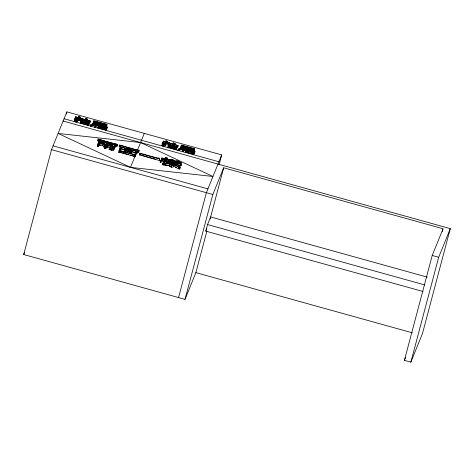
<?xml version="1.0" encoding="UTF-8"?>
<svg xmlns="http://www.w3.org/2000/svg" width="474" height="474" viewBox="0 0 474 474"><rect width="100%" height="100%" fill="white"/><g stroke="black" fill="none" stroke-linecap="round" stroke-linejoin="round"><path stroke-width="0.71" d="M81.463 120.052L81.783 118.482L85.403 119.721L85.853 118.488L87.542 119.158L86.564 119.015L86.191 119.94L89.734 120.692C91.014 120.633 90.783 122.861 89.651 122.428C90.196 124.307 86.748 126.961 88.075 123.75L80.568 121.919L81.783 118.482M178.254 145.589L173.816 144.292L174.189 143.367L175.167 143.509L173.478 142.846L173.034 144.072L169.414 142.834L168.199 146.27L175.7 148.101C174.675 152.012 178.076 147.236 177.602 145.577C178.757 145.133 178.188 147.29 177.282 146.78M178.574 165.248L178.165 166.789C183.462 166.173 175.747 164.348 174.497 164.567C185.417 169.698 177.928 167.441 173.934 164.508C174.154 168.152 171.292 167.518 169.372 166.19C169.017 162.055 173.514 167.95 173.354 163.417L168.928 161.93L168.655 162.961M171.292 167.198L171.701 165.533L169.781 164.65M99.315 141.359L97.668 140.618L98.077 139.072L107.248 141.898L106.905 142.739L99.333 140.334L97.537 144.766L98.58 145.168L100.239 141.08L106.834 142.911L105.121 147.675M120.834 147.337L119.164 146.59L119.572 145.05L128.306 147.752L126.244 148.415L120.657 146.561L119.01 150.631L134.539 154.773L134.029 156.562L134.438 156.758L135.155 156.776L136.909 151.686C138.396 151.123 137.661 153.884 136.5 153.226M77.92 120.355L80.544 120.651L80.864 119.448L78.24 119.152C78.358 122.274 76.166 122.594 74.234 121.154L74.602 119.839C76.273 121.966 79.057 118.387 75.763 118.767L74.821 118.263L74.501 119.466L75.129 120.07L76.978 120.218M75.816 121.966L76.136 120.663L74.602 119.839M165.55 144.712L168.175 145.003L168.495 143.8L165.87 143.504C165.983 146.632 163.791 146.946 161.865 145.506L162.227 144.191C163.897 146.318 166.682 142.739 163.394 143.118L162.452 142.615L162.132 143.818L162.535 144.256M163.441 146.318L163.767 145.014L162.227 144.191M98.722 127.696L105.056 129.378M186.383 151.893L186.3 152.219L187.218 149.411L189.061 149.926L188.385 151.917M107.325 127.127L105.074 126.588L104.754 127.79C106.389 129.627 108.682 127.37 106.342 126.552L105.133 126.451L105.412 125.752L106.372 125.894L104.695 125.237L104.363 126.238L102.271 125.657L102.556 124.958L103.255 125.029L101.821 124.437L101.489 125.438L99.647 124.923L99.273 126.262L101.116 126.777L101.436 125.574L99.587 125.059L99.019 126.647L105.376 128.176L106.496 128.81L106.111 130.054L98.13 127.862L97.893 127.417M166.884 159.803L167.618 158.269L166.51 157.771L165.426 157.409L164.899 158.944L161.77 157.984L161.361 159.531L162.997 160.265M194.956 151.484L192.705 150.939L192.385 152.142C194.02 153.979 196.307 151.721 193.973 150.904L192.758 150.803L193.042 150.104L193.967 150.193L192.326 149.588L191.994 150.59L189.902 150.009L190.187 149.31L190.88 149.381L189.452 148.795L189.12 149.79L187.271 149.28L186.952 150.483L188.184 150.821M79.626 118.168L80.106 117.072L78.4 116.397L78.009 117.534L75.567 116.794L75.473 118.293L77.635 118.873L77.949 117.671L75.567 116.794M167.411 142.627L167.731 141.424L166.024 140.748L165.633 141.886L163.192 141.145L163.097 142.644L165.26 143.225L165.58 142.022L163.192 141.145M206.824 231.324L195.869 272.645L185.02 299.367L23.7 254.532L51.512 149.66L66.858 111.87L221.719 154.909L219.071 164.899M66.289 114.009L66.858 111.87M75.473 118.293L75.787 117.09M75.129 120.07L75.449 118.867M75.443 119.969L75.763 118.767M77.078 120.236L77.398 119.033M78.08 117.599L78.4 116.397M78.808 117.759L78.435 119.098C80.189 121.048 82.991 118.938 80.254 117.902L78.808 117.759L79.146 116.93L80.106 117.072M79.146 116.93L78.826 118.133L79.531 118.281M79.709 118.299L80.029 117.096M80.544 120.651L80.853 119.341L78.323 118.95L78.755 117.896L81.38 118.541M81.35 121.883L80.847 123.299L80.248 123.122L80.568 121.919M80.847 123.299L81.167 122.096M81.943 120.414L81.623 121.617L84.485 122.41L84.799 121.208L81.943 120.414L81.404 121.753L84.259 122.547L84.799 121.208M82.494 119.069L81.996 120.283L84.852 121.077L85.35 119.863L82.494 119.069L82.174 120.272L85.03 121.066M85.533 119.691L85.853 118.488M87.737 125.219L88.674 122.286L85.587 121.427L85.267 122.63L88.354 123.489M86.132 120.076L85.812 121.285L88.899 122.138L89.219 120.935L86.132 120.076L85.64 121.297L88.721 122.156L89.219 120.935M86.244 120.218L86.564 119.015M86.967 120.355L87.5 119.104M88.336 125.367L89.971 121.225L90.623 121.237M89.651 122.428L89.971 121.225M106.004 125.835C107.165 126.351 107.462 124.075 106.152 124.111L93.941 120.757L92.886 123.264L91.891 124.289L90.635 124.745L90.315 125.948L91.494 125.906L92.863 125.177M90.51 126.048L90.83 124.846L93.182 123.975L94.373 122.019L106.443 125.373L106.324 124.632L107.041 124.656M93.07 124.111L92.75 125.314L94.676 125.539L95.369 125.539L95.689 124.336L93.07 124.111L96.951 123.684L98.237 124.277L96.317 124.301C97.537 124.123 97.146 126.303 96.145 125.764C96.732 126.878 94.427 128.099 94.847 126.825M93.941 120.757L93.265 122.967M93.017 125.426L93.337 124.224M93.473 124.478L93.793 123.276L96.85 122.861L98.136 123.459L97.514 125.8L98.485 126.048L98.805 124.846L97.579 124.289L97.514 125.8M93.698 124.591L93.793 123.276M94.373 122.019L93.87 123.684M94.711 127.239L95.689 124.336M94.984 127.334L96.465 124.561L97.093 124.626M95.404 127.405L95.724 126.203M96.145 125.764L96.465 124.561M96.779 125.829L95.997 125.503L97.182 125.367L97.502 124.164M97.733 124.674L98.136 123.459M97.845 127.761L98.805 124.846M98.906 124.875L99.226 123.673L100.719 124.2L100.583 125.533M98.195 127.879L98.521 126.671L106.496 128.81M100.903 124.33L99.943 124.194L99.327 126.125L101.169 126.641M100.518 125.557L100.867 124.277M100.725 127.82L101.436 125.574M101.501 125.64L101.821 124.437M100.992 127.927L101.045 126.617M97.952 140.997L98.361 139.457M101.359 127.998C100.494 124.929 106.401 128.65 104.778 127.316L105.074 126.588M101.519 127.927L101.839 126.724M101.898 126.996L102.218 125.794L104.31 126.374L103.984 127.168L101.892 126.588L102.218 125.794M100.239 141.08L98.171 146.709L97.277 146.507L97.685 144.967M103.065 125.041L102.745 126.244L103.219 124.976M99.333 140.334L97.65 145.471M98.041 146.739L98.45 145.198M99.344 143.924L100.749 144.132L102.846 143.669L102.437 145.216L100.34 145.672L98.936 145.465L99.344 143.924L102.692 142.964L101.614 142.295L104.013 143.035L103.605 144.582M100.458 140.95L100.05 142.49L101.981 143.03M99.238 145.69L99.647 144.149M104.375 126.44L104.695 125.237M105.092 126.955L105.412 125.752M101.134 144.007L101.614 142.295M106.443 125.373L106.123 126.576L106.603 125.337M106.016 127.044L106.543 125.385M106.111 130.054L106.431 128.851M106.94 128.377L107.26 127.174M104.57 146.762L105.068 147.112L103.753 146.964L104.162 145.423L102.846 143.669M105.068 147.112C106.763 144.967 103.255 145.003 103.273 143.03L104.013 143.035M111.503 145.868L114.216 146.62L114.625 145.08L107.841 143.189L105.749 148.706L104.742 148.374L105.506 145.494M104.843 148.481L106.834 142.911M106.976 142.929L107.248 141.898M105.749 148.706L107.841 143.189M107.065 146.069L106.923 147.823L110.347 147.367L110.756 145.82L108.516 146.288L107.065 146.069L110.655 145.097L109.482 144.481L111.882 145.174L111.674 146.27M107.977 143.207L108.25 142.176L117.688 144.694L116.106 143.782L114.957 143.853L98.077 139.072M106.923 147.823L107.331 146.282M109.482 144.481L109.073 146.028M115.093 146.976L116.012 147.017L116.42 145.471L115.502 145.435L113.665 150.495A1.635 0.498 14.9 0 1 112.403 150.679L109.032 149.34L109.5 147.657L112.99 148.694L114.625 145.08M111.443 146.318L111.947 145.245M111.757 148.587L112.03 147.562L110.756 145.82M111.455 150.258L111.864 148.712L109.5 147.657M111.603 150.531L111.864 148.712M112.984 149.251C114.672 147.136 111.218 147.171 111.224 145.24L111.716 145.287M113.008 149.186L113.416 147.645M116.906 146.241L117.576 144.742M117.167 146.282L117.688 144.694M119.472 146.976L119.881 145.435M120.159 150.779L119.513 152.592L118.755 152.367L119.164 150.821M120.657 146.561L119.407 150.637M119.513 152.592L119.928 151.052M119.649 152.569L120.058 151.022M121.154 148.854L121.563 147.307L125.083 148.285L124.674 149.831L121.154 148.854L120.355 150.833M121.782 147.177L121.374 148.718L123.921 149.429M125.083 148.285L123.335 153.132L120.52 152.35M124.929 151.775L125.201 150.744L130.036 152.089L129.763 153.12M125.255 151.153L125.663 149.612L130.498 150.957L130.226 151.982M125.817 149.594L126.09 148.569L130.925 149.908L130.652 150.939M129.07 149.618L129.479 148.078L139.125 150.655L137.602 149.754L136.476 149.831L119.572 145.05M131.541 151.739L131.95 150.193L135.949 151.307L135.54 152.847L131.541 151.739L130.735 153.718M134.029 156.562L134.539 154.773M134.118 156.651L134.438 155.022M134.889 156.853L135.842 154.311M136.915 151.798L138.604 152.243L139.012 150.696M138.604 152.243L139.125 150.655M139.463 154.72L139.871 153.173L156.835 157.972L158.15 157.889C159.697 157.729 160.425 160.135 159.039 160.431L139.463 154.72L140.488 155.063M139.747 155.099L140.156 153.558L139.871 153.173M163.097 142.644L163.417 141.442M163.08 143.219L162.76 144.422L164.709 144.588L165.029 143.385M163.074 144.321L163.394 143.118M159.282 160.473L159.803 158.873M160.514 160.615L164.496 159.928L164.087 161.474L160.105 162.155L160.514 160.615L164.454 159.009L161.77 157.984M160.313 162.333L160.722 160.793M165.704 141.951L166.024 140.748M161.646 159.91L162.055 158.369M167.731 141.424L166.771 141.282L166.06 143.45L168.578 144.001M166.451 142.484L166.771 141.282M167.34 142.65L167.66 141.448M167.618 158.269L166.368 158.079L165.9 159.223L168.045 159.519L169.307 160.253L165.835 159.394L165.675 159.785L167.755 161.314L166.978 161.279L165.592 159.987L163.909 164.952L163.163 164.964L162.677 164.727L163.086 163.18L164.496 159.928M162.778 164.828L163.086 163.18M166.433 142.111L169.005 142.893L166.38 142.247L165.953 143.302L168.483 143.693L168.175 145.003M168.62 144.137L169.005 142.893M168.975 146.235L168.471 147.657L167.879 147.473L168.199 146.27M165.017 158.956L165.426 157.409M169.414 142.834L167.879 147.473M163.684 165.053L165.592 159.987M168.471 147.657L168.791 146.454M169.573 144.766L169.028 146.105L171.884 146.899L172.429 145.559L169.573 144.766L169.254 145.968L172.109 146.762L172.974 144.215L170.119 143.421L169.627 144.635L172.483 145.429M170.119 143.421L169.799 144.623L172.654 145.417L172.974 144.215M165.959 159.619L166.368 158.079M169.485 165.562L165.159 165.325L164.863 165.13L165.272 163.589L170.895 163.447L166.801 162.061L171.653 163.246L172.684 163.862L171.991 165.42M165.159 165.325L165.568 163.785L165.272 163.589M167.115 159.839L167.565 158.198M166.392 163.601L166.978 161.279M167.008 162.428L167.281 161.397M166.647 163.945L167.055 162.404M167.322 162.458L167.595 161.433M168.175 160.52L167.766 162.061L168.092 162.452L168.501 160.911L168.175 160.52L173.857 162.173L174.071 161.652L170.048 160.259L169.775 161.29M168.809 160.283L169.082 159.252L180.132 162.102L181.394 162.837L180.867 164.277M173.478 142.846L173.051 144.452M168.957 161.178L169.366 159.637L169.082 159.252M168.945 161.338L169.307 160.253M173.211 145.779L172.892 146.981L175.978 147.841L176.298 146.638L173.211 145.779L172.672 147.118L175.753 147.971L176.298 146.638M173.762 144.434L173.443 145.637L176.529 146.49L176.843 145.287L173.762 144.434L173.265 145.648L176.352 146.507L176.843 145.287M174.189 143.367L173.875 144.57L174.651 144.576M174.782 144.73L175.131 143.456M169.372 166.19L169.834 164.508M171.315 160.253L171.872 159.205C174.805 160.295 173.028 160.852 171.588 159.228M171.6 160.23L171.872 159.205M171.049 163.026L171.44 161.889L173.905 162.641L176.115 163.5L175.972 164.668M175.362 149.571L175.7 148.101M171.458 165.349L171.872 163.803L172.684 163.862M171.185 166.937L171.594 165.396M175.961 149.719L177.602 145.577M172.945 164.958L173.217 163.933M174.882 164.828L175.155 163.803L174.236 163.767L173.668 165.699M180.487 149.535L179.119 150.258L177.94 150.305L178.26 149.103L179.516 148.64L180.517 147.615L181.572 145.115L193.783 148.463C195.092 148.427 194.796 150.702 193.635 150.187L193.949 148.984L194.666 149.014M174.071 165.45L174.236 163.767M174.805 162.961L175.078 161.93L180.304 163.281L179.024 162.541L175.143 161.764L175.344 161.273L181.394 162.837M178.135 150.4L178.455 149.197L180.807 148.332L182.004 146.371L194.174 149.737L193.949 148.984M175.57 164.691L175.842 163.66L176.245 163.643M175.848 164.733L176.121 163.708M180.381 149.671L180.701 148.469L184.582 148.036L185.867 148.629L183.948 148.652C185.162 148.481 184.777 150.655 183.776 150.116C183.924 152.515 181.015 151.81 182.994 149.891L180.381 149.671L182.881 149.594M181.572 145.115L180.197 148.818M180.641 149.778L180.961 148.575L183.314 148.688C181.335 150.608 184.244 151.313 184.096 148.913L184.724 148.978M181.098 148.83L181.418 147.627L184.475 147.218L185.761 147.811L181.418 147.627M181.684 147.574L182.289 145.66L193.262 148.712L193.025 149.292L182.057 146.241M182.289 145.66L181.738 147.444M178.183 162.44L178.455 161.409L179.486 161.569L179.213 162.594M179.136 162.505L179.409 161.474L177.827 160.828L175.961 161.077L178.455 161.409M182.336 151.591L182.656 150.388M182.614 151.686L182.928 150.483M173.525 166.054L178.455 168.833L178.864 167.292M183.035 151.757L183.349 150.554M179.142 167.067L179.551 165.527M183.776 150.116L184.096 148.913M184.694 148.883L185.014 147.681M184.404 150.181L183.628 149.855L184.813 149.719L185.127 148.516M178.455 168.833L179.853 168.993L180.292 167.387M185.204 148.64L185.144 150.151L186.116 150.4L186.43 149.197L185.204 148.64L186.489 149.055L186.857 148.024L188.534 148.682L187.568 148.546L187.271 149.28M179.255 165.527C181.086 167.298 182.36 163.5 179.99 163.548L174.865 162.452L175.078 161.93M180.843 165.941L181.346 164.336M185.144 150.151L185.464 148.949M186.643 150.999L193.001 152.527L194.127 153.161L193.807 154.364L185.476 152.113L186.43 149.197M186.537 149.227L186.857 148.024M185.826 152.231L186.146 151.022L194.127 153.161M187.218 149.411L186.898 150.613L188.741 151.129M187.568 148.546L186.952 150.483M187.977 149.891L188.492 148.629M188.35 152.172L189.061 149.926M189.132 149.997L189.452 148.795M189.529 151.348L189.849 150.145L191.934 150.726L191.614 151.52L189.523 150.939L189.849 150.145M189.867 150.513L190.187 149.31M190.376 150.596L190.696 149.393M190.566 150.584L190.85 149.328M192.006 150.791L192.326 149.588M192.515 153.12L192.705 150.939M193.611 151.473L194.067 149.725M194.174 149.737L193.647 151.396M193.748 150.928L194.227 149.689M193.742 154.406L194.056 153.203M194.565 152.729L194.885 151.526M178.568 297.571L206.38 192.699L221.719 154.909M185.02 299.367L212.832 194.494L223.681 167.772L443.072 228.741L432.223 255.462L404.411 360.335L410.863 362.13L422.488 333.5L450.3 228.628L63.137 121.03M423.063 291.498L205.805 231.122L207.541 224.563L210.646 216.932L427.187 277.112M210.124 218.899L223.681 167.772M442.319 231.59L442.882 229.457M410.863 362.13L438.675 257.258L450.3 228.628M99.226 123.673L98.865 124.703L97.579 124.289M74.234 121.154L75.082 121.332M77.949 117.671L77.487 118.808L74.821 118.263M78.24 119.152L77.493 120.829L76.136 120.763M23.7 254.532L24.524 252.506M80.544 122.31L81.232 120.615M85.587 121.427L85.042 122.766L88.128 123.619M88.075 123.75L88.65 124.164M94.107 123.092L94.344 122.511M98.047 127.127L98.485 126.048M99.647 124.923L99.943 124.194M100.867 127.393L101.116 126.777M108.25 142.176L107.912 143.018L115.324 144.777L116.42 145.471M109.032 149.34L110.59 149.701M113.505 148.368L113.979 147.201M115.502 145.435L114.074 148.954A1.635 0.498 14.9 0 1 112.812 149.132L112.012 148.99M121.563 147.307L120.224 150.608L123.744 151.585M125.201 150.744L124.745 151.864L129.586 153.209L130.036 152.089M125.663 149.612L125.272 150.578L130.107 151.923L130.498 150.957M126.09 148.569L125.734 149.434L130.569 150.779L130.925 149.908M131.95 150.193L130.611 153.493L134.604 154.607L135.949 151.307M130.492 167.363L212.962 176.476L140.571 142.55L58.101 133.437L130.492 167.363L136.909 151.686M137.573 149.926L144.292 133.39M161.865 145.506L162.712 145.684M165.58 142.022L165.118 143.166L162.452 142.615M165.87 143.504L165.124 145.18L163.761 145.115M164.087 161.474L162.677 164.727M165.266 161.332L165.426 160.935M172.654 145.417L172.163 146.632L169.307 145.838M173.934 164.508L173.366 165.722L171.701 165.651M185.678 151.479L186.116 150.4M179.853 168.993L178.87 168.554M205.805 231.122L206.836 228.575M404.411 360.335L405.525 357.597M185.524 151.769L185.476 152.113M104.742 148.374L104.92 148.048M80.254 122.754L80.248 123.122M97.283 146.033L97.277 146.507M119.128 151.319L118.755 152.367M76.545 121.557L75.816 121.557M171.44 161.889L175.842 163.66M192.835 151.917L188.67 150.969M179.196 149.843L179.693 149.429M91.032 125.752L91.571 125.492M177.94 150.305L178.657 150.104M97.917 125.48L97.182 125.367M129.479 148.078L126.765 148.563L136.648 151.005L137.744 151.704M160.105 162.155L161.521 161.83M171.872 163.803L165.568 163.785M98.936 145.465L100.097 145.358M112.03 147.562L113.393 147.71M104.162 145.423L105.477 145.565M168.951 165.272L164.863 165.13M105.222 127.767L106.022 127.755M192.847 152.118L193.653 152.107M94.018 123.388L98.053 123.471M181.252 164.401L168.501 160.911M174.343 164.425L178.218 164.685L179.682 165.509M80.533 120.544L78.003 120.153M159.691 158.932L140.156 153.558M164.093 163.512L163.186 163.287M106.158 147.165L105.252 146.94M77.173 120.017L74.501 119.466M176.281 148.516L175.682 148.368M98.521 126.671L98.165 126.558M186.146 151.022L185.79 150.91M135.297 155.306L134.527 155.105M101.312 126.724L101.679 126.795M163.447 145.909L163.98 146.022M184.813 149.719L185.257 149.82M169.366 159.637L174.337 160.988L174.136 161.486L170.048 160.259M102.337 125.379L103.711 125.758M78.488 118.962L79.122 119.14M97.603 124.212L99.025 124.603M100.441 125L104.701 126.179M185.233 148.563L186.649 148.954M188.071 149.351L192.331 150.536M87.631 121.634L88.81 121.96M82.251 121.646L83.394 121.966M85.32 122.499L88.407 123.358M172.945 146.851L175.416 147.538M81.084 122.956L83.939 123.75M84.722 123.969L87.808 124.822M168.708 147.307L171.564 148.101M172.352 148.321L175.439 149.18M186.999 152.409L191.869 153.766M81.03 123.086L87.755 124.952M168.655 147.438L175.386 149.31M64.067 118.743L218.935 161.782M103.273 143.385L106.496 144.28M107.503 144.564L109.494 145.115M111.485 145.666L114.139 146.407M99.83 142.621L101.809 143.172M103.788 143.723L106.425 144.457M107.432 144.736L109.464 145.299M131.257 151.467L135.463 152.634M141.839 155.46L155.733 159.323M124.792 152.29L126.866 152.865M124.336 153.41L128.484 154.56M130.202 155.039L134.195 156.147M119.75 152.32L134.13 156.313M53.064 145.844L207.926 188.883M51.512 149.66L212.832 194.494M432.223 255.462L438.675 257.258M207.541 224.563L424.799 284.945M195.869 272.645L412.41 332.825M168.928 161.93L174.017 163.097L175.155 163.803M119.164 146.59L120.212 146.946M161.361 159.531L162.386 159.88M169.425 166.048L170.415 166.404M175.362 166.978L176.263 167.435M192.681 153.736L193.807 154.364M193.457 150.619L193.907 150.892M105.832 126.262L106.283 126.54M178.923 166.807L179.273 167.049M165.183 161.527L166.57 162.825M103.753 146.964L102.437 145.216M110.359 147.396L110.815 148.279M94.664 121.308L94.427 121.889L105.4 124.94L105.637 124.36L94.664 121.308"/></g></svg>
